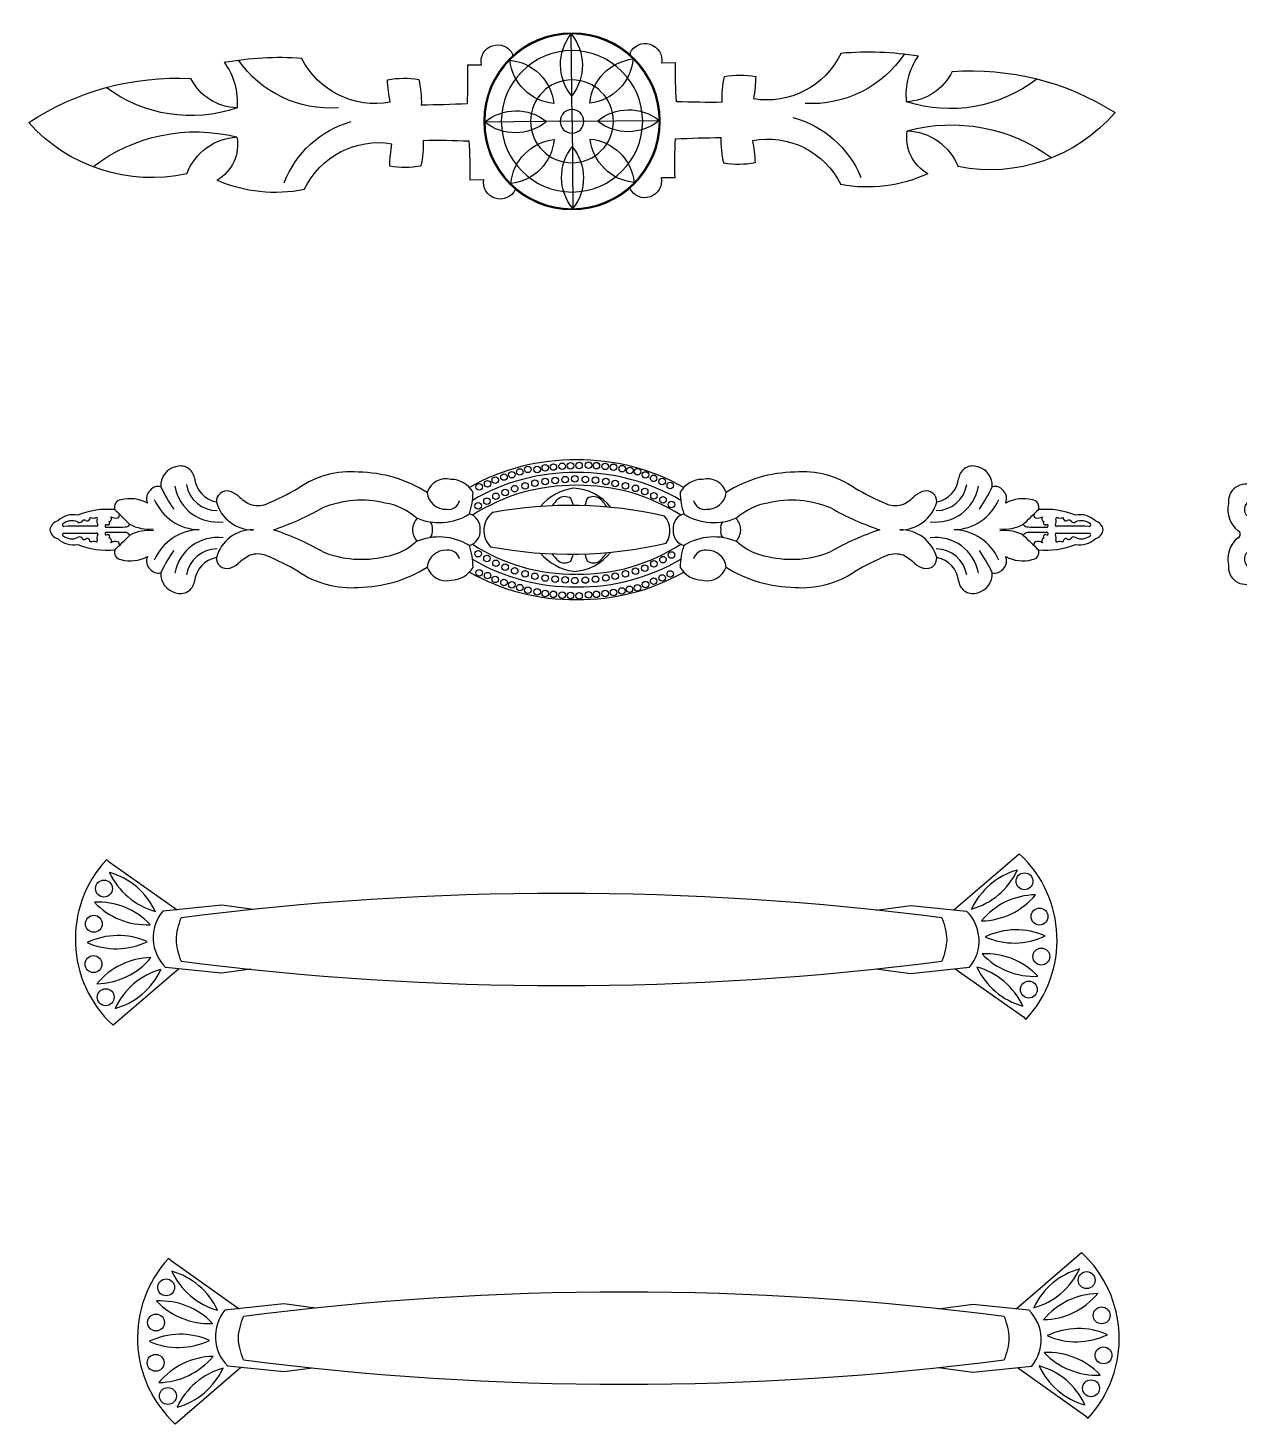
# Model space of a CAD drawing. Header units: millimetres. Extents: x -159347 to -158123, y -76894 to -75818.
# Drawn here: x -158720.1 to -158530.6, y -76571 to -76352.5 of the extents above; entities that cross this region are included whole.
import ezdxf

# ---------------------------------------------------------------- set-up
doc = ezdxf.new("R2010")
doc.units = ezdxf.units.MM
doc.header["$LTSCALE"] = 2
doc.header["$MEASUREMENT"] = 0
doc.layers.get('0').update_dxf_attribs({"linetype": 'CONTINUOUS'})

# ---------------------------------------------------------------- blocks, each defined once
blk = doc.blocks.new('LH-46')
for p, q in [((-4.92, 61.87), (-13.68, 72.07)), ((4.26, 62.08), (11.78, 72.7)), ((11.78, 72.7), (12.16, 73.11)), ((-5.63, 55.12), (-4.72, 63.85)), ((5, 55.09), (4.03, 64.3)), ((-4.91, 49.73), (-5.63, 55.12)), ((4.28, 49.73), (5, 55.09)), ((-5.01, -47.47), (-5.68, -52.4)), ((4.34, -47.88), (4.95, -52.44)), ((-5.68, -52.4), (-4.71, -61.62)), ((4.95, -52.44), (4.04, -61.17)), ((-4.87, -59.38), (-12.38, -70)), ((4.32, -59.17), (13.08, -69.37)), ((-12.38, -70), (-12.77, -70.41))]:
    blk.add_line(p, q)
for centre in [(-3.88, 75.22), (2.36, 75.51), (-9.39, 72.88), (7.5, 73.56), (-8.25, -70.79), (8.7, -70.52), (-2.77, -72.37), (3.53, -72.43)]:
    blk.add_circle(centre, 1.32)
for centre, radius, start, end in [((-0.24, 59.67), 18.29, 47.3026, 137.3026), ((-14.43, 65.96), 11.22, 1.0105, 50.454), ((3.93, 74.81), 11.22, 181.0159, 230.4486), ((9.4, 71.58), 11.22, 156.1663, 205.599), ((-10.98, 71.27), 11.22, 336.1609, 25.6044), ((13.14, 66.83), 11.22, 133.4051, 182.8379), ((-5.77, 74.42), 11.22, 313.3998, 2.8432), ((-0.72, 75.64), 11.22, 294.9122, 344.3557), ((14.8, 62.44), 11.22, 114.9176, 164.3503), ((-15.86, 61.59), 11.22, 15.6497, 65.0824), ((-0.33, 74.79), 11.22, 195.6443, 245.0878), ((-0.1, 59.32), 6.47, 50.3226, 135.5787), ((457.07, 0.63), 464.58, 172.658, 187.342), ((-457.7, 0.63), 464.58, 352.658, 7.342), ((0.04, -72.95), 11.22, 114.9122, 164.3557), ((-15.49, -59.74), 11.22, 294.9176, 344.3503), ((-0.58, -56.64), 6.47, 230.3226, 315.5787), ((15.17, -58.89), 11.22, 195.6497, 245.0824), ((-0.35, -72.09), 11.22, 15.6443, 65.0878), ((5.08, -71.72), 11.22, 133.3998, 182.8432), ((-13.83, -64.13), 11.22, 313.4051, 2.8379), ((10.29, -68.57), 11.22, 156.1609, 205.6044), ((-10.09, -68.88), 11.22, 336.1663, 25.599), ((13.74, -63.26), 11.22, 181.0105, 230.454), ((-4.62, -72.11), 11.22, 1.0159, 50.4486), ((-0.36, -56.97), 18.29, 227.3026, 317.3026)]:
    blk.add_arc(centre, radius, start, end)
for points in [[(-3.7, 60), (-0.31, 60.74), (3.07, 60)], [(3.07, -58.74), (-0.31, -59.49), (-3.7, -58.74)]]:
    blk.add_spline(points, degree=3)
blk = doc.blocks.new('新拉手5')
at = {"color": 0, "lineweight": -3}
for centre, radius in [((124702.5, 11585.08), 0.772), ((124704.4, 11585.69), 0.772), ((124706.6, 11585.67), 0.772), ((124708.53, 11586.06), 0.772), ((124710.44, 11586.25), 0.772), ((124712.51, 11586.42), 0.772), ((124714.47, 11586.54), 0.772), ((124716.5, 11586.61), 0.772), ((124718.72, 11586.69), 0.772), ((124720.6, 11586.57), 0.772), ((124722.68, 11586.4), 0.772), ((124724.64, 11586.19), 0.772), ((124726.67, 11585.86), 0.772), ((124728.49, 11585.44), 0.772), ((124730.3, 11585.15), 0.772), ((124694.91, 11582.26), 0.772), ((124696.72, 11583.15), 0.772), ((124698.78, 11583.88), 0.772), ((124700.61, 11584.43), 0.772), ((124703.75, 11581.83), 0.772), ((124706.09, 11582.42), 0.772), ((124708.5, 11582.83), 0.772), ((124710.87, 11583.09), 0.772), ((124713.23, 11583.27), 0.772), ((124715.49, 11583.44), 0.772), ((124717.99, 11583.3), 0.772), ((124720.38, 11583.13), 0.772), ((124722.81, 11582.81), 0.772), ((124725.04, 11582.37), 0.772), ((124727.44, 11581.83), 0.772), ((124732.21, 11584.38), 0.772), ((124734.12, 11583.58), 0.772), ((124736.12, 11582.81), 0.772), ((124738.05, 11581.87), 0.772), ((124692.93, 11581.58), 0.787), ((124696.88, 11579.34), 0.772), ((124699.08, 11580.24), 0.772), ((124701.3, 11581.14), 0.772), ((124729.81, 11581.22), 0.772), ((124732.01, 11580.49), 0.772), ((124734.19, 11579.46), 0.772), ((124736.33, 11578.49), 0.772), ((124692.67, 11577.09), 0.772), ((124694.76, 11578.2), 0.772), ((124738.34, 11577.39), 0.772), ((124692.67, 11565.78), 0.772), ((124738.34, 11565.48), 0.772), ((124694.76, 11564.67), 0.772), ((124696.88, 11563.52), 0.772), ((124699.08, 11562.63), 0.772), ((124732.01, 11562.38), 0.772), ((124734.19, 11563.41), 0.772), ((124736.33, 11564.38), 0.772), ((124692.93, 11561.28), 0.787), ((124694.91, 11560.61), 0.772), ((124696.72, 11559.72), 0.772), ((124698.78, 11558.99), 0.772), ((124701.3, 11561.73), 0.772), ((124703.75, 11561.04), 0.772), ((124706.09, 11560.45), 0.772), ((124708.5, 11560.04), 0.772), ((124710.87, 11559.78), 0.772), ((124713.23, 11559.6), 0.772), ((124715.49, 11559.43), 0.772), ((124717.99, 11559.57), 0.772), ((124720.38, 11559.74), 0.772), ((124722.81, 11560.06), 0.772), ((124725.04, 11560.5), 0.772), ((124727.44, 11561.04), 0.772), ((124729.81, 11561.65), 0.772), ((124734.12, 11559.29), 0.772), ((124736.12, 11560.06), 0.772), ((124738.05, 11561), 0.772), ((124700.61, 11558.44), 0.772), ((124702.5, 11557.78), 0.772), ((124704.4, 11557.18), 0.772), ((124706.6, 11556.77), 0.772), ((124708.53, 11556.38), 0.772), ((124710.44, 11556.19), 0.772), ((124712.51, 11556.02), 0.772), ((124714.47, 11555.9), 0.772), ((124716.5, 11555.83), 0.772), ((124718.72, 11556.07), 0.772), ((124720.6, 11556.19), 0.772), ((124722.68, 11556.41), 0.772), ((124724.64, 11556.62), 0.772), ((124726.62, 11556.99), 0.772), ((124728.39, 11557.38), 0.772), ((124730.3, 11557.72), 0.772), ((124732.21, 11558.49), 0.772)]:
    blk.add_circle(centre, radius, dxfattribs=at)
for centre, radius, start, end in [((124622.27, 11581.91), 4.52, 103.7347, 184.057), ((124622.35, 11583.14), 3.36, 9.0521, 109.9593), ((124715.31, 11537.75), 50.18, 89.3015, 119.4774), ((124716.53, 11537.75), 50.18, 60.5226, 90.6985), ((124809.5, 11583.14), 3.36, 70.0407, 170.9479), ((124809.57, 11581.91), 4.52, 355.943, 76.2653), ((124632.07, 11584.31), 6.43, 185.6748, 259.2205), ((124662.6, 11563.29), 21.82, 85.3647, 124.2298), ((124664.02, 11553.79), 31.25, 57.8888, 89.3777), ((124685.11, 11578.74), 4.73, 76.5233, 161.2852), ((124686.12, 11577.1), 6.24, 30.9738, 89.1583), ((124715.31, 11537.75), 47.18, 89.3015, 120.5453), ((124715.31, 11537.75), 47.18, 89.3015, 120.5453), ((124716.53, 11537.75), 47.18, 59.4547, 90.6985), ((124716.53, 11537.75), 47.18, 59.4547, 90.6985), ((124745.72, 11577.1), 6.24, 90.8417, 149.0262), ((124746.73, 11578.74), 4.73, 18.7148, 103.4767), ((124767.83, 11553.79), 31.25, 90.6223, 122.1112), ((124769.25, 11563.29), 21.82, 55.7702, 94.6353), ((124799.78, 11584.31), 6.43, 280.7795, 354.3252), ((124616.95, 11578.8), 2.59, 131.8121, 203.9925), ((124617.15, 11579.22), 2.45, 75.4879, 142.0359), ((124648.05, 11595.42), 33.29, 204.5384, 215.0639), ((124631.12, 11583.5), 10.25, 190.0403, 277.4138), ((124631.02, 11583.27), 7.31, 189.2943, 270.0382), ((124633.31, 11578.15), 2.45, 76.35, 183.9132), ((124632.8, 11575.88), 4.78, 47.7941, 76.8665), ((124644.82, 11588.85), 12.9, 226.9593, 241.9247), ((124615.84, 11641.21), 69.1, 292.7926, 299.9281), ((124685.01, 11580.66), 4.4, 185.2782, 273.2993), ((124673.96, 11580.63), 17.52, 341.808, 358.9721), ((124673.96, 11580.63), 17.52, 341.808, 358.9721), ((124715.31, 11537.75), 44.18, 89.3015, 122.8769), ((124716.89, 11568.93), 12.43, 97.7896, 139.7802), ((124713.14, 11576.7), 2.56, 55.8788, 126.5569), ((124714.75, 11569.49), 11.76, 37.9454, 87.7817), ((124716.53, 11537.75), 44.18, 57.1231, 90.6985), ((124719.89, 11576.7), 2.56, 53.4431, 124.1212), ((124757.89, 11580.63), 17.52, 181.0279, 198.192), ((124757.89, 11580.63), 17.52, 181.0279, 198.192), ((124746.84, 11580.66), 4.4, 266.7007, 354.7218), ((124816, 11641.21), 69.1, 240.0719, 247.2074), ((124787.03, 11588.85), 12.9, 298.0753, 313.0407), ((124799.04, 11575.88), 4.78, 103.1335, 132.2059), ((124798.53, 11578.15), 2.45, 356.0868, 103.65), ((124800.73, 11583.5), 10.25, 262.5862, 349.9597), ((124800.83, 11583.27), 7.31, 269.9618, 350.7057), ((124783.79, 11595.42), 33.29, 324.9361, 335.4616), ((124814.69, 11579.22), 2.45, 37.9641, 104.5121), ((124814.9, 11578.8), 2.59, 336.0075, 48.1879), ((124605.2, 11557.13), 19.13, 85.03, 111.6934), ((124608.5, 11576.76), 1.74, 96.0861, 199.2991), ((124514.62, 11478.08), 134.65, 44.6737, 46.7633), ((124610.52, 11570.32), 8.46, 61.3468, 105.1148), ((124627.11, 11583.33), 11.9, 203.5589, 268.4572), ((124639.46, 11580.35), 8.92, 195.3827, 270.8074), ((124640.62, 11582.89), 5.74, 250.918, 290.3261), ((124623.16, 11634.48), 66.51, 288.5627, 299.4993), ((124665.1, 11554.21), 24.2, 76.5587, 112.3448), ((124668.49, 11563.68), 14.25, 48.1526, 80.9489), ((124685.59, 11579.06), 2.81, 263.3974, 344.7145), ((124714.32, 11476.55), 100.64, 77.1457, 100.371), ((124716.41, 11573.12), 7.4, 130.3432, 147.3714), ((124693.84, 11570.39), 22.38, 17.6839, 22.1237), ((124739.19, 11570.39), 22.38, 157.8763, 162.4722), ((124716.63, 11573.12), 7.4, 29.9784, 49.6568), ((124746.26, 11579.06), 2.81, 195.2855, 276.6026), ((124763.36, 11563.68), 14.25, 99.0511, 131.8474), ((124766.74, 11554.21), 24.2, 67.6552, 103.4413), ((124808.69, 11634.48), 66.51, 240.5007, 251.4373), ((124791.22, 11582.89), 5.74, 249.6739, 289.082), ((124792.38, 11580.35), 8.92, 269.1926, 344.6173), ((124804.73, 11583.33), 11.9, 271.5428, 336.4411), ((124821.32, 11570.32), 8.46, 74.8852, 118.6532), ((124917.23, 11478.08), 134.65, 133.2367, 135.3263), ((124823.35, 11576.76), 1.74, 340.7009, 83.9139), ((124826.65, 11557.13), 19.13, 68.3066, 94.97), ((124594.11, 11571.01), 2.61, 105.5176, 170.6802), ((124597.1, 11569.67), 5.33, 78.8108, 133.7111), ((124594.86, 11572.58), 0.349, 137.4814, 266.9584), ((124596.72, 11570.21), 3.36, 66.1902, 129.0646), ((124598.52, 11573.91), 0.778, 234.5414, 314.9773), ((124599.66, 11573.12), 0.63, 52.6124, 157.7565), ((124600.39, 11574.03), 0.534, 228.857, 337.0493), ((124601.33, 11573.9), 0.459, 118.07, 190.4924), ((124601.88, 11577.48), 3.27, 256.5414, 278.7178), ((124602.52, 11574.07), 0.235, 327.4358, 127.8173), ((124602.64, 11572.47), 0.234, 265.5739, 26.7176), ((124604.46, 11573.43), 1.82, 163.4616, 207.7226), ((124604.98, 11572.37), 0.411, 142.6206, 228.81), ((124604.73, 11570.35), 2.27, 79.3768, 92.1544), ((124605.22, 11573.06), 0.491, 262.1548, 44.1638), ((124605.43, 11574.05), 0.659, 282.8676, 42.3271), ((124607.04, 11576.54), 2.34, 241.12, 282.5169), ((124607.31, 11574.87), 0.661, 291.2261, 30.6039), ((124609.36, 11573.32), 1.23, 266.8365, 325.4633), ((124614.86, 11580.84), 9.24, 240.9908, 277.0131), ((124681.5, 11571.24), 4.35, 137.6501, 177.3898), ((124683.48, 11586.65), 13.52, 246.0481, 301.7915), ((124679.9, 11571.92), 2.02, 346.0403, 42.9095), ((124689.59, 11571.73), 3.58, 355.3353, 73.4758), ((124699.39, 11571.22), 5.38, 126.333, 224.7728), ((124732.59, 11571.22), 5.38, 326.8722, 39.9605), ((124742.26, 11571.73), 3.58, 106.5242, 184.6647), ((124748.36, 11586.65), 13.52, 238.2085, 293.9519), ((124751.95, 11571.92), 2.02, 137.0905, 193.9597), ((124750.35, 11571.24), 4.35, 2.6102, 42.3499), ((124816.99, 11580.84), 9.24, 262.9869, 299.0092), ((124822.49, 11573.32), 1.23, 214.5367, 273.1635), ((124824.54, 11574.87), 0.661, 149.3961, 248.7739), ((124824.8, 11576.54), 2.34, 257.4831, 298.88), ((124826.42, 11574.05), 0.659, 137.6729, 257.1324), ((124826.63, 11573.06), 0.491, 135.8362, 277.8452), ((124827.11, 11570.35), 2.27, 87.8456, 100.6232), ((124826.87, 11572.37), 0.411, 311.19, 37.3794), ((124829.21, 11572.47), 0.234, 153.2824, 274.4261), ((124827.38, 11573.43), 1.82, 332.2774, 16.5384), ((124829.33, 11574.07), 0.235, 52.1827, 212.5642), ((124829.97, 11577.48), 3.27, 261.2822, 283.4586), ((124830.51, 11573.9), 0.459, 349.5076, 61.93), ((124831.46, 11574.03), 0.534, 202.9507, 311.143), ((124832.19, 11573.12), 0.63, 22.2435, 127.3876), ((124833.32, 11573.91), 0.778, 225.0227, 305.4586), ((124834.75, 11569.67), 5.33, 46.2889, 101.1892), ((124835.13, 11570.21), 3.36, 50.9354, 113.8098), ((124836.99, 11572.58), 0.349, 273.0416, 42.5186), ((124837.73, 11571.01), 2.61, 9.3198, 74.4824), ((124594.11, 11571.86), 2.61, 189.3198, 254.4824), ((124597.1, 11573.2), 5.33, 226.2889, 281.1892), ((124594.86, 11570.29), 0.349, 93.0416, 222.5186), ((124596.72, 11572.66), 3.36, 230.9354, 293.8098), ((124599.2, 11125.9), 446.36, 89.5607, 90.5595), ((124599.2, 12016.97), 446.36, 269.4405, 270.4393), ((124598.52, 11568.96), 0.778, 45.0227, 125.4586), ((124599.66, 11569.74), 0.63, 202.2435, 307.3876), ((124600.39, 11568.84), 0.534, 22.9507, 131.143), ((124602.64, 11570.4), 0.234, 333.2824, 94.4261), ((124604.46, 11569.44), 1.82, 152.2774, 196.5384), ((124604.98, 11570.5), 0.411, 131.19, 217.3794), ((124604.73, 11572.52), 2.27, 267.8456, 280.6232), ((124604.87, 11834.52), 262.46, 269.9648, 270.9659), ((124604.87, 11308.35), 262.46, 89.0341, 90.0352), ((124605.22, 11569.8), 0.491, 315.8362, 97.8452), ((124605.43, 11568.82), 0.659, 317.6729, 77.1324), ((124514.62, 11664.79), 134.65, 313.2367, 315.3263), ((124609.36, 11569.55), 1.23, 34.5367, 93.1635), ((124614.86, 11562.03), 9.24, 82.9869, 119.0092), ((124627.11, 11559.54), 11.9, 91.5428, 156.4411), ((124631.12, 11559.37), 10.25, 82.5862, 169.9597), ((124639.46, 11562.52), 8.92, 89.1926, 164.6173), ((124623.16, 11508.39), 66.51, 60.5007, 71.4373), ((124681.5, 11571.63), 4.35, 182.6102, 222.3499), ((124683.48, 11556.22), 13.52, 58.2085, 113.9519), ((124679.9, 11570.95), 2.02, 317.0905, 13.9597), ((124689.59, 11571.14), 3.58, 286.5242, 4.6647), ((124742.26, 11571.14), 3.58, 175.3353, 253.4758), ((124748.36, 11556.22), 13.52, 66.0481, 121.7915), ((124751.95, 11570.95), 2.02, 166.0403, 222.9095), ((124750.35, 11571.63), 4.35, 317.6501, 357.3898), ((124808.69, 11508.39), 66.51, 108.5627, 119.4993), ((124792.38, 11562.52), 8.92, 15.3827, 90.8074), ((124800.73, 11559.37), 10.25, 10.0403, 97.4138), ((124804.73, 11559.54), 11.9, 23.5589, 88.4572), ((124816.99, 11562.03), 9.24, 60.9908, 97.0131), ((124822.49, 11569.55), 1.23, 86.8365, 145.4633), ((124917.23, 11664.79), 134.65, 224.6737, 226.7633), ((124826.98, 11834.52), 262.46, 269.0341, 270.0352), ((124826.98, 11308.35), 262.46, 89.9648, 90.9659), ((124826.42, 11568.82), 0.659, 102.8676, 222.3271), ((124826.63, 11569.8), 0.491, 82.1548, 224.1638), ((124827.11, 11572.52), 2.27, 259.3768, 272.1544), ((124826.87, 11570.5), 0.411, 322.6206, 48.81), ((124829.21, 11570.4), 0.234, 85.5739, 206.7176), ((124827.38, 11569.44), 1.82, 343.4616, 27.7226), ((124832.65, 11125.9), 446.36, 89.4405, 90.4393), ((124832.65, 12016.97), 446.36, 269.5607, 270.5595), ((124831.46, 11568.84), 0.534, 48.857, 157.0493), ((124832.19, 11569.74), 0.63, 232.6124, 337.7565), ((124833.32, 11568.96), 0.778, 54.5414, 134.9773), ((124834.75, 11573.2), 5.33, 258.8108, 313.7111), ((124835.13, 11572.66), 3.36, 246.1902, 309.0646), ((124836.99, 11570.29), 0.349, 317.4814, 86.9584), ((124837.73, 11571.86), 2.61, 285.5176, 350.6802), ((124605.2, 11585.74), 19.13, 248.3066, 274.97), ((124601.33, 11568.97), 0.459, 169.5076, 241.93), ((124601.88, 11565.38), 3.27, 81.2822, 103.4586), ((124602.52, 11568.8), 0.235, 232.1827, 32.5642), ((124607.04, 11566.33), 2.34, 77.4831, 118.88), ((124608.5, 11566.11), 1.74, 160.7009, 263.9139), ((124607.31, 11567.99), 0.661, 329.3961, 68.7739), ((124648.05, 11547.45), 33.29, 144.9361, 155.4616), ((124631.02, 11559.6), 7.31, 89.9618, 170.7057), ((124665.1, 11588.66), 24.2, 247.6552, 283.4413), ((124668.49, 11579.19), 14.25, 279.0511, 311.8474), ((124685.01, 11562.21), 4.4, 86.7007, 174.7218), ((124685.59, 11563.81), 2.81, 15.2855, 96.6026), ((124673.96, 11562.24), 17.52, 1.0279, 18.192), ((124715.31, 11605.12), 44.18, 237.1231, 270.6985), ((124714.32, 11666.32), 100.64, 259.2635, 283.0771), ((124716.89, 11573.94), 12.43, 220.2198, 262.2104), ((124714.75, 11573.37), 11.76, 272.2183, 322.0546), ((124716.53, 11605.12), 44.18, 269.3015, 302.8769), ((124716.63, 11569.75), 7.4, 310.3432, 330.0216), ((124757.89, 11562.24), 17.52, 161.808, 178.9721), ((124746.26, 11563.81), 2.81, 83.3974, 164.7145), ((124746.84, 11562.21), 4.4, 5.2782, 93.2993), ((124763.36, 11579.19), 14.25, 228.1526, 260.9489), ((124766.74, 11588.66), 24.2, 256.5587, 292.3448), ((124800.83, 11559.6), 7.31, 9.2943, 90.0382), ((124783.79, 11547.45), 33.29, 24.5384, 35.0639), ((124823.35, 11566.11), 1.74, 276.0861, 19.2991), ((124824.54, 11567.99), 0.661, 111.2261, 210.6039), ((124824.8, 11566.33), 2.34, 61.12, 102.5169), ((124826.65, 11585.74), 19.13, 265.03, 291.6934), ((124829.33, 11568.8), 0.235, 147.4358, 307.8173), ((124829.97, 11565.38), 3.27, 76.5414, 98.7178), ((124830.51, 11568.97), 0.459, 298.07, 10.4924), ((124610.52, 11572.55), 8.46, 254.8852, 298.6532), ((124616.95, 11564.07), 2.59, 156.0075, 228.1879), ((124632.07, 11558.56), 6.43, 100.7795, 174.3252), ((124633.31, 11564.72), 2.45, 176.0868, 283.65), ((124632.8, 11566.98), 4.78, 283.1335, 312.2059), ((124644.82, 11554.02), 12.9, 118.0753, 133.0407), ((124640.62, 11559.98), 5.74, 69.6739, 109.082), ((124615.84, 11501.65), 69.1, 60.0719, 67.2074), ((124715.31, 11605.12), 47.18, 239.4547, 270.6985), ((124716.41, 11569.75), 7.4, 212.6286, 229.6568), ((124713.14, 11566.17), 2.56, 233.4431, 304.1212), ((124693.84, 11572.48), 22.38, 337.8763, 342.3161), ((124716.53, 11605.12), 47.18, 269.3015, 300.5453), ((124739.19, 11572.48), 22.38, 197.5278, 202.1237), ((124719.89, 11566.17), 2.56, 235.8788, 306.5569), ((124816, 11501.65), 69.1, 112.7926, 119.9281), ((124791.22, 11559.98), 5.74, 70.918, 110.3261), ((124787.03, 11554.02), 12.9, 46.9593, 61.9247), ((124799.04, 11566.98), 4.78, 227.7941, 256.8665), ((124798.53, 11564.72), 2.45, 256.35, 3.9132), ((124799.78, 11558.56), 6.43, 5.6748, 79.2205), ((124814.9, 11564.07), 2.59, 311.8121, 23.9925), ((124821.32, 11572.55), 8.46, 241.3468, 285.1148), ((124617.15, 11563.65), 2.45, 217.9641, 284.5121), ((124622.27, 11560.96), 4.52, 175.943, 256.2653), ((124662.6, 11579.58), 21.82, 235.7702, 274.6353), ((124664.02, 11589.08), 31.25, 270.6223, 302.1112), ((124685.11, 11564.13), 4.73, 198.7148, 283.4767), ((124686.12, 11565.77), 6.24, 270.8417, 329.0262), ((124715.31, 11605.12), 50.18, 240.5226, 270.6985), ((124716.53, 11605.12), 50.18, 269.3015, 299.4774), ((124745.72, 11565.77), 6.24, 210.9738, 269.1583), ((124746.73, 11564.13), 4.73, 256.5233, 341.2852), ((124767.83, 11589.08), 31.25, 237.8888, 269.3777), ((124769.25, 11579.58), 21.82, 265.3647, 304.2298), ((124809.57, 11560.96), 4.52, 283.7347, 4.057), ((124814.69, 11563.65), 2.45, 255.4879, 322.0359), ((124622.35, 11559.73), 3.36, 250.0407, 350.9479), ((124809.5, 11559.73), 3.36, 189.0521, 289.9593)]:
    blk.add_arc(centre, radius, start, end, dxfattribs=at)
blk = doc.blocks.new('拉手1#')
for p, q in [((103181.2, 23376.19), (103181.2, 23390.66)), ((103163.97, 23385.71), (103166.28, 23385.71)), ((103171.47, 23387.38), (103171.48, 23386.9)), ((103190.94, 23387.38), (103190.93, 23386.9)), ((103198.44, 23385.71), (103196.13, 23385.71)), ((103181.2, 23376.19), (103166.74, 23376.19)), ((103181.2, 23376.19), (103195.67, 23376.19)), ((103181.2, 23376.19), (103181.2, 23361.73)), ((103164.21, 23366.68), (103166.51, 23366.68)), ((103171.7, 23365.28), (103171.71, 23365)), ((103190.71, 23365.28), (103190.7, 23365)), ((103198.2, 23366.68), (103195.9, 23366.68))]:
    blk.add_line(p, q)
blk.add_lwpolyline([(103181.2, 23369.33), (103181.2, 23366.54)])
for radius in [14.63, 14.55, 14.47, 11.71, 6.87, 1.96]:
    blk.add_circle((103181.2, 23376.19), radius)
for centre, radius, start, end in [((103187.55, 23385.53), 8.16, 141.0322, 218.9678), ((103174.86, 23385.53), 8.16, 321.0322, 38.9678), ((103168.98, 23386.22), 2.75, 25.0895, 190.7341), ((103193.43, 23386.22), 2.75, 349.2659, 154.9105), ((103132.43, 23335.88), 51.37, 85.4453, 99.8157), ((103114.77, 23380.02), 11.01, 354.3139, 36.0638), ((103141.32, 23397.24), 18.49, 214.1774, 273.7495), ((103148.75, 23393.04), 13.61, 205.9448, 280.0136), ((103061, 23384.12), 102.98, 357.2986, 0.8812), ((103179.09, 23387.28), 8.16, 186.0322, 263.9678), ((103170.12, 23378.31), 8.16, 6.0322, 83.9678), ((103183.32, 23387.28), 8.16, 276.0322, 353.9678), ((103192.29, 23378.31), 8.16, 96.0322, 173.9678), ((103301.41, 23384.12), 102.98, 179.1188, 182.7014), ((103213.66, 23393.04), 13.61, 259.9864, 334.0552), ((103221.09, 23397.24), 18.49, 266.2505, 325.8226), ((103229.98, 23335.88), 51.37, 80.1843, 94.5547), ((103247.64, 23380.02), 11.01, 143.9362, 185.6861), ((103115.35, 23339.51), 44.43, 86.3953, 122.9308), ((103126.1, 23387.81), 8.89, 206.4641, 267.5978), ((103153.29, 23368.94), 14.65, 79.8294, 100.1706), ((103172.35, 23383.88), 21.66, 181.387, 191.3028), ((103140.28, 23379.77), 16, 357.6507, 12.9684), ((103222.13, 23379.77), 16, 167.0316, 182.3493), ((103209.12, 23368.94), 14.65, 79.8294, 100.1706), ((103190.05, 23383.88), 21.66, 348.6972, 358.613), ((103236.31, 23387.81), 8.89, 272.4022, 333.5359), ((103247.06, 23339.51), 44.43, 57.0692, 93.6047), ((103118.3, 23401.25), 23.53, 232.8843, 288.406), ((103244.11, 23401.25), 23.53, 251.594, 307.1157), ((103156.71, 23543.92), 164.81, 269.8444, 272.4892), ((103205.7, 23543.92), 164.81, 267.5108, 270.1556), ((103111.72, 23394.85), 27.33, 221.3299, 281.7708), ((103149.04, 23360.31), 16.77, 105.2676, 158.4868), ((103171.87, 23369.85), 8.16, 51.0322, 128.9678), ((103171.87, 23382.54), 8.16, 231.0322, 308.9678), ((103190.54, 23369.85), 8.16, 51.0322, 128.9678), ((103190.54, 23382.54), 8.16, 231.0322, 308.9678), ((103213.37, 23360.31), 16.77, 21.5132, 74.7324), ((103250.69, 23394.85), 27.33, 258.2292, 318.6701), ((103118.59, 23347.07), 27.95, 75.3399, 127.0078), ((103126.12, 23364.65), 9.47, 92.7346, 158.7328), ((103118.95, 23372.91), 6.82, 299.4247, 10.0885), ((103243.46, 23372.91), 6.82, 169.9115, 240.5753), ((103243.82, 23347.07), 27.95, 52.9922, 104.6601), ((103236.29, 23364.65), 9.47, 21.2672, 87.2654), ((103148.98, 23359.35), 13.61, 79.9864, 154.0552), ((103172.59, 23368.5), 21.66, 168.6972, 178.613), ((103140.51, 23372.62), 16, 347.0316, 2.3493), ((103156.95, 23208.46), 164.81, 87.5108, 90.1556), ((103061.24, 23368.27), 102.98, 359.1188, 2.7014), ((103179.09, 23365.11), 8.16, 96.0322, 173.9678), ((103170.12, 23374.08), 8.16, 276.0322, 353.9678), ((103187.55, 23366.86), 8.16, 141.0322, 218.9678), ((103174.86, 23366.86), 8.16, 321.0322, 38.9678), ((103183.32, 23365.11), 8.16, 6.0322, 83.9678), ((103192.29, 23374.08), 8.16, 186.0322, 263.9678), ((103301.17, 23368.27), 102.98, 177.2986, 180.8812), ((103205.46, 23208.46), 164.81, 89.8444, 92.4892), ((103221.9, 23372.62), 16, 177.6507, 192.9684), ((103213.43, 23359.35), 13.61, 25.9448, 100.0136), ((103189.82, 23368.5), 21.66, 1.387, 11.3028), ((103132.16, 23388.9), 24.04, 245.7941, 280.9882), ((103153.52, 23383.44), 14.65, 259.8294, 280.1706), ((103208.89, 23383.44), 14.65, 259.8294, 280.1706), ((103230.25, 23388.9), 24.04, 259.0118, 294.2059), ((103169.21, 23366.17), 2.75, 169.2659, 334.9105), ((103193.2, 23366.17), 2.75, 205.0895, 10.7341)]:
    blk.add_arc(centre, radius, start, end)
blk = doc.blocks.new('LC-31')
at = {"color": 0, "lineweight": -3}
for p, q in [((122702.58, 11580.62), (122702.62, 11583)), ((122705.53, 11581.07), (122705.34, 11582.43)), ((122708.98, 11580.96), (122709.09, 11582.51)), ((122711.48, 11581.22), (122711.44, 11582.55)), ((122714.85, 11581.11), (122714.81, 11582.32)), ((122689.95, 11576.79), (122687.91, 11578.87)), ((122693.94, 11577.59), (122691.85, 11580.39)), ((122697.23, 11578.34), (122695.79, 11580.96)), ((122699.58, 11580.27), (122699.24, 11581.79)), ((122717.69, 11580.77), (122717.39, 11582.13)), ((122720.38, 11580.5), (122720.15, 11581.68)), ((122723.88, 11577.25), (122723.45, 11580.93)), ((122727.26, 11576.47), (122727.14, 11580.32)), ((122731.03, 11575.41), (122731.03, 11579.11)), ((122679.76, 11573.19), (122677.6, 11574.67)), ((122683.44, 11574.67), (122681.01, 11576.45)), ((122686.58, 11575.84), (122684.8, 11577.47)), ((122699.34, 11576.86), (122699.34, 11573.82)), ((122702.86, 11578.2), (122702.86, 11574.22)), ((122717, 11577.74), (122717, 11569.39)), ((122720.56, 11576.86), (122720.74, 11569.09)), ((122734.82, 11574.09), (122734.79, 11577.61)), ((122737.95, 11572.73), (122738.04, 11576.41)), ((122741.78, 11570.54), (122741.84, 11574.33)), ((122673.15, 11569.79), (122670.53, 11570.84)), ((122675.96, 11571.46), (122673.15, 11572.69)), ((122699.34, 11573.82), (122699.14, 11569.56)), ((122702.86, 11574.22), (122702.86, 11569.13)), ((122745.22, 11568.9), (122745.52, 11572.45)), ((122748.47, 11566.22), (122748.53, 11570.41)), ((122670.48, 11567.7), (122666.82, 11568.55)), ((122751.34, 11563.96), (122751.49, 11568.05)), ((122753.51, 11561.52), (122754.23, 11565.11)), ((122755.44, 11558.9), (122756.65, 11562.36)), ((122757.01, 11555.95), (122758.45, 11559.62)), ((122655.79, 11554.16), (122660.05, 11555.54)), ((122758.48, 11553.78), (122760.2, 11556.79)), ((122654.64, 11550.16), (122659.09, 11552.48)), ((122758.97, 11551.57), (122761.29, 11553.68)), ((122654.6, 11547.1), (122658.16, 11549.39)), ((122759.18, 11545.18), (122762.43, 11547.17)), ((122759.66, 11548.62), (122762.16, 11550.07)), ((122654.86, 11538.9), (122658.59, 11543.23)), ((122655.09, 11543.09), (122657.67, 11545.89)), ((122758.85, 11541.96), (122762.4, 11543.28)), ((122655.85, 11536.08), (122659.1, 11539.72)), ((122758.34, 11538.55), (122761.47, 11539.49)), ((122658.47, 11533.1), (122659.66, 11535.89)), ((122757.22, 11535.69), (122760.63, 11536.39)), ((122660.42, 11529.87), (122661.43, 11533.38)), ((122662.91, 11526.87), (122663.56, 11530.74)), ((122755.48, 11532.58), (122759.09, 11533.13)), ((122665.64, 11523.74), (122665.57, 11528.18)), ((122751.26, 11527.91), (122755.14, 11527.55)), ((122753.22, 11530.23), (122757.26, 11530.23)), ((122669.31, 11521.45), (122668.41, 11526.26)), ((122672.07, 11519.52), (122671.42, 11523.52)), ((122745.44, 11523.63), (122748.45, 11522.37)), ((122748.54, 11525.86), (122751.91, 11524.93)), ((122675.5, 11517.34), (122674.53, 11521.84)), ((122678.83, 11515.61), (122677.99, 11519.97)), ((122739.15, 11520.02), (122742.08, 11518.25)), ((122742.58, 11521.79), (122745.36, 11520.29)), ((122682.47, 11514.11), (122681.36, 11518.27)), ((122685.9, 11512.87), (122684.8, 11517.01)), ((122689.41, 11511.88), (122688.21, 11516.09)), ((122693.34, 11510.9), (122691.81, 11514.95)), ((122725.19, 11515.01), (122727.55, 11512.37)), ((122728.83, 11515.96), (122731.09, 11513.79)), ((122732.85, 11517.09), (122735.38, 11514.6)), ((122736.11, 11518.5), (122738.7, 11516.5)), ((122696.48, 11510.25), (122695.24, 11514.15)), ((122700.35, 11509.89), (122698.95, 11513.54)), ((122704.23, 11509.64), (122702.89, 11513.13)), ((122708.16, 11509.5), (122706.82, 11513.07)), ((122712.1, 11509.59), (122710.56, 11512.94)), ((122715.87, 11509.83), (122713.81, 11513.1)), ((122720.02, 11510.3), (122717.55, 11513.54)), ((122721.39, 11514.21), (122723.47, 11511.32))]:
    blk.add_line(p, q, dxfattribs=at)
for centre, radius, start, end in [((122699.24, 11586.89), 4.94, 82.6778, 206.3974), ((122701.6, 11584.49), 7.5, 37.4542, 103.3065), ((122715.49, 11584.49), 7.5, 76.6935, 142.5458), ((122717.85, 11586.89), 4.94, 333.6026, 97.3222), ((122701.32, 11585), 2.24, 93.7665, 216.1694), ((122701.63, 11584.98), 2.3, 335.8273, 101.4369), ((122708.55, 11589.55), 1.11, 206.6282, 333.3718), ((122715.47, 11584.98), 2.3, 78.5631, 204.1727), ((122715.78, 11585), 2.24, 323.8306, 86.2335), ((122687.67, 11579.4), 6.34, 40.22, 177.9211), ((122693.66, 11584.11), 1.3, 208.1685, 26.9341), ((122723.44, 11584.11), 1.3, 153.0659, 331.8315), ((122729.42, 11579.4), 6.34, 2.0789, 139.78), ((122679.01, 11575.06), 5.13, 58.6077, 170.8972), ((122701.27, 11577.77), 2.14, 112.6116, 205.0923), ((122701.24, 11577.95), 1.96, 29.0362, 113.6431), ((122705.45, 11578.2), 2.59, 133.3171, 184.2756), ((122709.95, 11515.04), 65.34, 84.4853, 95.5147), ((122710.87, 11564.22), 15.04, 76.5655, 107.8515), ((122709.76, 11593.03), 14.91, 256.4303, 287.9866), ((122714.45, 11578.2), 2.59, 349.8673, 46.6829), ((122718.66, 11577.95), 1.96, 66.3569, 150.9638), ((122718.62, 11577.77), 2.14, 334.9077, 67.3884), ((122738.09, 11575.06), 5.13, 9.1028, 121.3923), ((122671.83, 11571.5), 4.85, 64.2301, 194.0267), ((122698.15, 11578.02), 1.66, 206.9231, 315.6711), ((122710.39, 11566.82), 9.81, 62.6717, 120.7171), ((122709.57, 11594.61), 19.8, 257.7928, 285.5961), ((122721.75, 11578.02), 1.66, 224.3289, 313.8484), ((122745.26, 11571.5), 4.85, 345.9733, 115.7699), ((122710.31, 11559.3), 12.04, 70.2338, 112.3687), ((122709.76, 11583.79), 13.95, 253.2216, 289.3809), ((122686.4, 11548.32), 19.23, 16.8823, 81.3208), ((122688.02, 11550.66), 18.04, 11.0035, 76.3518), ((122701.27, 11569.36), 2.14, 174.7219, 247.3884), ((122701.24, 11569.18), 1.96, 246.3569, 330.9638), ((122945.17, 11666.49), 263.41, 202.1384, 205.2127), ((122677.59, 11549.67), 30.38, 8.8899, 35.8788), ((122705.45, 11568.93), 2.59, 175.7244, 226.6829), ((122709.95, 11632.09), 65.34, 264.4853, 275.5147), ((122873.32, 11603.4), 171.88, 192.2567, 196.5512), ((122684.91, 11554.78), 24.61, 359.249, 29.3503), ((122861.57, 11570.79), 152.3, 181.522, 186.1596), ((122680.39, 11559.07), 30.89, 351.3445, 14.3921), ((122669.18, 11561.6), 43.25, 350.3436, 6.8783), ((122684.83, 11562.45), 29.25, 343.631, 8.6616), ((122664.56, 11570.87), 51.54, 341.0571, 355.7183), ((122695.4, 11566.12), 22.22, 326.952, 3.7006), ((122829.47, 11512.72), 121.51, 152.4587, 160.2707), ((122672.67, 11582.07), 51.88, 326.5437, 345.0317), ((122714.45, 11568.93), 2.59, 313.3171, 10.1327), ((122643.67, 11602.57), 88.21, 325.954, 337.0443), ((122718.66, 11569.18), 1.96, 209.0362, 293.6431), ((122667.69, 11598.72), 67.82, 317.4084, 332.425), ((122681.14, 11592.05), 54.64, 313.3263, 332.3954), ((122718.62, 11569.36), 2.14, 292.6116, 352.8634), ((122661.39, 11550.9), 13.18, 67.221, 93.0004), ((122665.36, 11557.06), 8.85, 67.2163, 103.9435), ((122681.42, 11538.17), 25.68, 35.5558, 91.0307), ((122680.72, 11539.53), 26.3, 31.8049, 81.6818), ((122684.87, 11544.82), 21.39, 24.7372, 86.8237), ((122698.58, 11581.57), 36.53, 305.1282, 334.6884), ((122699.75, 11584.85), 39.36, 301.344, 329.7593), ((122707.26, 11582.3), 34.73, 293.5025, 327.4817), ((122710.8, 11579.79), 32.23, 290.1585, 328.0133), ((122660.68, 11552.09), 9.02, 71.5091, 105.0389), ((122681.36, 11531.4), 28.51, 47.2766, 105.6718), ((122675.67, 11523.26), 39.11, 48.8414, 86.2093), ((122715.89, 11580.27), 32.13, 281.6979, 322.2554), ((122718.8, 11576.91), 29.67, 278.1246, 323.8917), ((122659.72, 11535.29), 22.61, 83.3806, 97.9499), ((122681.21, 11515.29), 39.74, 63.8806, 108.1384), ((122681.76, 11526.22), 30.71, 55.1865, 113.0212), ((122720.67, 11584.55), 37.97, 273.8704, 311.8085), ((122723.81, 11578.46), 33.03, 269.2204, 314.6308), ((122685.42, 11517.47), 34.62, 69.3618, 122.4074), ((122686.22, 11516.67), 34.04, 71.6021, 124.5413), ((122727.05, 11580.33), 36.43, 263.959, 307.266), ((122689.74, 11518.11), 30.37, 77.4315, 134.5093), ((122693.58, 11510.07), 37.26, 86.0107, 130.7104), ((122728.86, 11575.91), 33.38, 259.7196, 308.5742), ((122694.65, 11516.02), 29.57, 87.5667, 140.2302), ((122701.32, 11504.82), 40.35, 97.6677, 134.2767), ((122706.58, 11499.69), 44.74, 103.2903, 134.1663), ((122709.55, 11498.93), 45.58, 106.5599, 135.7921), ((122733.96, 11574.06), 35.24, 249.6002, 296.6212), ((122732.81, 11579.52), 38.98, 254.4353, 296.4363), ((122730.5, 11481.83), 68.75, 119.1766, 137.0574), ((122712.07, 11507.63), 35.68, 113.0559, 146.1841), ((122749.68, 11470.55), 86.13, 126.329, 139.3777), ((122732.09, 11495.82), 54.28, 126.8599, 146.6674), ((122812.74, 11443.42), 147.5, 139.7139, 146.5801), ((122741.3, 11566.56), 35.74, 231.1864, 268.5365), ((122739.45, 11573.59), 39.53, 240.1729, 277.5643), ((122738.84, 11571.37), 36.04, 240.0339, 281.7625), ((122738.03, 11501.4), 51.76, 134.8489, 153.9779), ((122747.27, 11503.41), 56.68, 142.6567, 159.3208), ((122725.86, 11518.72), 29.37, 140.4502, 171.7856), ((122730.7, 11519.14), 32.07, 145.8808, 173.8386), ((122734.89, 11520.93), 34.08, 151.9442, 177.669), ((122752.7, 11520.11), 49.91, 160.4928, 177.697), ((122738.51, 11525.86), 33.74, 161.3868, 186.6262), ((122803.19, 11524.32), 96.46, 172.7453, 181.4444), ((122752.78, 11531.04), 44.83, 173.0788, 191.8033), ((122866.82, 11544.94), 157.88, 183.0996, 188.3912), ((122874.6, 11564.8), 167.42, 189.7675, 194.8126), ((122923.57, 11583.84), 217.72, 192.5723, 196.4575), ((122758.32, 11546.91), 47.79, 192.586, 210.8001), ((122272.04, 11330.35), 486.57, 23.2847, 25.0837), ((123935.92, 12214.19), 1397.59, 208.99411, 209.63714), ((122180.41, 11168.96), 648.63, 33.14285, 34.56766), ((122753.4, 11562.03), 45.52, 213.1026, 235.212), ((122679.49, 11490.19), 59.79, 35.4745, 52.2151), ((122056.25, 10714.69), 1055.56, 50.23403, 51.24077), ((122752.26, 11580.1), 53.94, 230.7875, 253.1117)]:
    blk.add_arc(centre, radius, start, end, dxfattribs=at)
for centre, major_axis, ratio in [((122708.55, 11546.04), (-54.7, 0), 0.67961), ((122709.63, 11545.43), (-11.73, 0), 0.599554)]:
    blk.add_ellipse(centre, major_axis=major_axis, ratio=ratio, dxfattribs=at)
for points, knots in [([(122696.67, 11577.27), (122694.3, 11576.89), (122691.97, 11576.39), (122685.89, 11574.75), (122682.27, 11573.41), (122675.68, 11570.22), (122672.71, 11568.37), (122667.57, 11564.3), (122665.42, 11562.09), (122662.01, 11557.5), (122660.76, 11555.12), (122659.21, 11550.51), (122658.84, 11548.28), (122658.84, 11546.04), (122658.84, 11543.64), (122659.27, 11541.22), (122661.01, 11536.44), (122662.33, 11534.07), (122665.87, 11529.5), (122668.09, 11527.31), (122673.34, 11523.3), (122676.37, 11521.48), (122683.05, 11518.36), (122686.71, 11517.07), (122694.41, 11515.1), (122698.46, 11514.43), (122706.69, 11513.78), (122710.86, 11513.79), (122719.08, 11514.5), (122723.12, 11515.19), (122730.79, 11517.2), (122734.43, 11518.52), (122741.07, 11521.67), (122744.07, 11523.51), (122749.26, 11527.55), (122751.45, 11529.75), (122754.92, 11534.33), (122756.21, 11536.7), (122757.88, 11541.49), (122758.28, 11543.9), (122758.21, 11548.72), (122757.76, 11551.13), (122755.95, 11555.91), (122754.6, 11558.28), (122751, 11562.83), (122748.74, 11565.01), (122743.43, 11568.99), (122740.38, 11570.8), (122733.65, 11573.88), (122729.97, 11575.15), (122725.05, 11576.37), (122723.98, 11576.61), (122722.9, 11576.83)], [4.946205, 4.946205, 4.946205, 4.946205, 5.089259, 5.089259, 5.331605, 5.331605, 5.57395, 5.57395, 5.816296, 5.816296, 6.058642, 6.058642, 6.283185, 6.283185, 6.283185, 6.525531, 6.525531, 6.767877, 6.767877, 7.010222, 7.010222, 7.252568, 7.252568, 7.494914, 7.494914, 7.737259, 7.737259, 7.979605, 7.979605, 8.221951, 8.221951, 8.464296, 8.464296, 8.706642, 8.706642, 8.948988, 8.948988, 9.191333, 9.191333, 9.433679, 9.433679, 9.676025, 9.676025, 9.91837, 9.91837, 10.160716, 10.160716, 10.403062, 10.403062, 10.645407, 10.645407, 10.711653, 10.711653, 10.711653, 10.711653]), ([(122699.14, 11569.56), (122698.51, 11569.47), (122697.87, 11569.37), (122694.88, 11568.85), (122692.59, 11568.31), (122688.21, 11567.02), (122686.12, 11566.26), (122681.96, 11564.44), (122679.93, 11563.36), (122676.73, 11561.32), (122675.48, 11560.39), (122673.24, 11558.51), (122672.25, 11557.54), (122670.22, 11555.25), (122669.3, 11553.92), (122667.93, 11551.37), (122667.47, 11550.14), (122666.95, 11547.96), (122666.84, 11547.01), (122666.84, 11546.04), (122666.84, 11545.22), (122666.93, 11544.39), (122667.3, 11542.56), (122667.63, 11541.54), (122668.59, 11539.41), (122669.22, 11538.32), (122670.78, 11536.18), (122671.68, 11535.14), (122673.78, 11533.08), (122674.99, 11532.07), (122677.7, 11530.11), (122679.21, 11529.17), (122682.79, 11527.26), (122684.91, 11526.31), (122689.45, 11524.66), (122691.87, 11523.96), (122696.89, 11522.84), (122699.49, 11522.43), (122704.79, 11521.92), (122707.48, 11521.82), (122712.85, 11521.95), (122715.52, 11522.18), (122720.94, 11522.97), (122723.68, 11523.56), (122728.88, 11525.05), (122731.34, 11525.96), (122735.93, 11528.05), (122738.04, 11529.24), (122741.77, 11531.77), (122743.38, 11533.11), (122745.59, 11535.35), (122746.35, 11536.24), (122747.64, 11537.99), (122748.17, 11538.85), (122749.19, 11540.82), (122749.59, 11541.9), (122750.12, 11543.99), (122750.24, 11544.99), (122750.25, 11547.02), (122750.13, 11548.03), (122749.62, 11550.11), (122749.22, 11551.19), (122748.09, 11553.4), (122747.37, 11554.54), (122745.35, 11557.06), (122743.96, 11558.47), (122740.94, 11560.91), (122739.41, 11561.98), (122736.01, 11563.97), (122734.15, 11564.9), (122729.69, 11566.76), (122727.01, 11567.65), (122723.06, 11568.62), (122721.91, 11568.88), (122720.74, 11569.09)], [4.919297, 4.919297, 4.919297, 4.919297, 4.962237, 4.962237, 5.122961, 5.122961, 5.283685, 5.283685, 5.465862, 5.465862, 5.604035, 5.604035, 5.742209, 5.742209, 5.933017, 5.933017, 6.123824, 6.123824, 6.283185, 6.283185, 6.283185, 6.420225, 6.420225, 6.581671, 6.581671, 6.743116, 6.743116, 6.891126, 6.891126, 7.039137, 7.039137, 7.187147, 7.187147, 7.36269, 7.36269, 7.538232, 7.538232, 7.713775, 7.713775, 7.889318, 7.889318, 8.06486, 8.06486, 8.254509, 8.254509, 8.444157, 8.444157, 8.639023, 8.639023, 8.83389, 8.83389, 8.96057, 8.96057, 9.08725, 9.08725, 9.254989, 9.254989, 9.422728, 9.422728, 9.590467, 9.590467, 9.758205, 9.758205, 9.92271, 9.92271, 10.121813, 10.121813, 10.283444, 10.283444, 10.445074, 10.445074, 10.645161, 10.645161, 10.725304, 10.725304, 10.725304, 10.725304]), ([(122695.9, 11545.43), (122695.9, 11544.84), (122695.99, 11544.24), (122696.32, 11543.1), (122696.57, 11542.55), (122697.18, 11541.52), (122697.55, 11541.04), (122698.88, 11539.64), (122700, 11538.85), (122702.56, 11537.58), (122703.99, 11537.11), (122707.52, 11536.4), (122709.67, 11536.3), (122713.84, 11536.71), (122715.86, 11537.23), (122718.88, 11538.62), (122720.02, 11539.36), (122721.59, 11540.87), (122722.14, 11541.56), (122722.96, 11543.08), (122723.23, 11543.9), (122723.41, 11545.6), (122723.33, 11546.47), (122722.83, 11548.1), (122722.42, 11548.87), (122721.36, 11550.26), (122720.71, 11550.88), (122719.24, 11551.98), (122718.42, 11552.45), (122715.79, 11553.65), (122713.8, 11554.15), (122709.67, 11554.56), (122707.54, 11554.46), (122703.54, 11553.66), (122701.67, 11552.97), (122699.18, 11551.41), (122698.36, 11550.73), (122697.14, 11549.32), (122696.7, 11548.62), (122696.08, 11547.1), (122695.91, 11546.29), (122695.9, 11545.46), (122695.9, 11545.44), (122695.9, 11545.43)], [0, 0, 0, 0, 0.171902, 0.171902, 0.343804, 0.343804, 0.515705, 0.515705, 0.881186, 0.881186, 1.246666, 1.246666, 1.736027, 1.736027, 2.225388, 2.225388, 2.581802, 2.581802, 2.828909, 2.828909, 3.076016, 3.076016, 3.323122, 3.323122, 3.570229, 3.570229, 3.817336, 3.817336, 4.064443, 4.064443, 4.549082, 4.549082, 5.033721, 5.033721, 5.51836, 5.51836, 5.807075, 5.807075, 6.042969, 6.042969, 6.278863, 6.278863, 6.283185, 6.283185, 6.283185, 6.283185]), ([(122699.9, 11545.43), (122699.9, 11545.18), (122699.95, 11544.92), (122700.13, 11544.38), (122700.28, 11544.1), (122700.71, 11543.51), (122700.99, 11543.2), (122701.7, 11542.6), (122702.12, 11542.31), (122703.38, 11541.6), (122704.32, 11541.22), (122706.38, 11540.67), (122707.51, 11540.49), (122709.81, 11540.36), (122710.98, 11540.41), (122713.22, 11540.74), (122714.28, 11541.01), (122716.15, 11541.72), (122716.96, 11542.17), (122718.08, 11543.01), (122718.46, 11543.39), (122719.01, 11544.14), (122719.18, 11544.49), (122719.36, 11545.15), (122719.38, 11545.45), (122719.28, 11546.09), (122719.16, 11546.43), (122718.72, 11547.16), (122718.4, 11547.54), (122717.54, 11548.29), (122717, 11548.65), (122715.73, 11549.31), (122715.01, 11549.6), (122713.43, 11550.06), (122712.59, 11550.23), (122710.45, 11550.49), (122709.14, 11550.5), (122706.61, 11550.24), (122705.39, 11549.97), (122703.43, 11549.28), (122702.64, 11548.88), (122701.36, 11548.02), (122700.87, 11547.56), (122700.29, 11546.78), (122700.12, 11546.46), (122699.94, 11545.91), (122699.9, 11545.67), (122699.9, 11545.43)], [0, 0, 0, 0, 0.204873, 0.204873, 0.409746, 0.409746, 0.614618, 0.614618, 0.819491, 0.819491, 1.149072, 1.149072, 1.478654, 1.478654, 1.808235, 1.808235, 2.137817, 2.137817, 2.467398, 2.467398, 2.723116, 2.723116, 2.978834, 2.978834, 3.234552, 3.234552, 3.490269, 3.490269, 3.745987, 3.745987, 4.001705, 4.001705, 4.257423, 4.257423, 4.513141, 4.513141, 4.880205, 4.880205, 5.247269, 5.247269, 5.553834, 5.553834, 5.8604, 5.8604, 6.088267, 6.088267, 6.283185, 6.283185, 6.283185, 6.283185])]:
    blk.add_open_spline(points, degree=3, knots=knots, dxfattribs=at)

msp = doc.modelspace()

# ---------------------------------------------------------------- block references
at = {"color": 0}
for name, p, xscale, yscale, zscale, rotation in [('拉手1#', (-60985.94, -97542.06), -0.9444444444253404, 0.9444444444379769, 0.9444444444444444, 0.5301464546830559), ('LH-46', (-158637.22, -76495.46), 1.002638522419147, 1.002638522419147, 1.00263852242744, 270), ('LH-46', (-158627.49, -76557.84), 1.002638522419147, 1.002638522419147, 1.00263852242744, 270)]:
    msp.add_blockref(name, p, dxfattribs=dict(at, xscale=xscale, yscale=yscale, zscale=zscale, rotation=rotation))
at = {"color": 0, "lineweight": -3, "xscale": 0.550458715602872, "yscale": 0.550458715602872, "zscale": 0.5504587155963304, "rotation": 90}
msp.add_blockref('LC-31', (-152151.42, -143977.74), dxfattribs=at)
at = {"color": 0, "lineweight": -3, "xscale": 0.6626506024040282, "yscale": 0.6626506024040282, "zscale": 0.6626506024096387}
msp.add_blockref('新拉手5', (-241277.32, -84098.87), dxfattribs=at)

doc.saveas('drawing.dxf')
